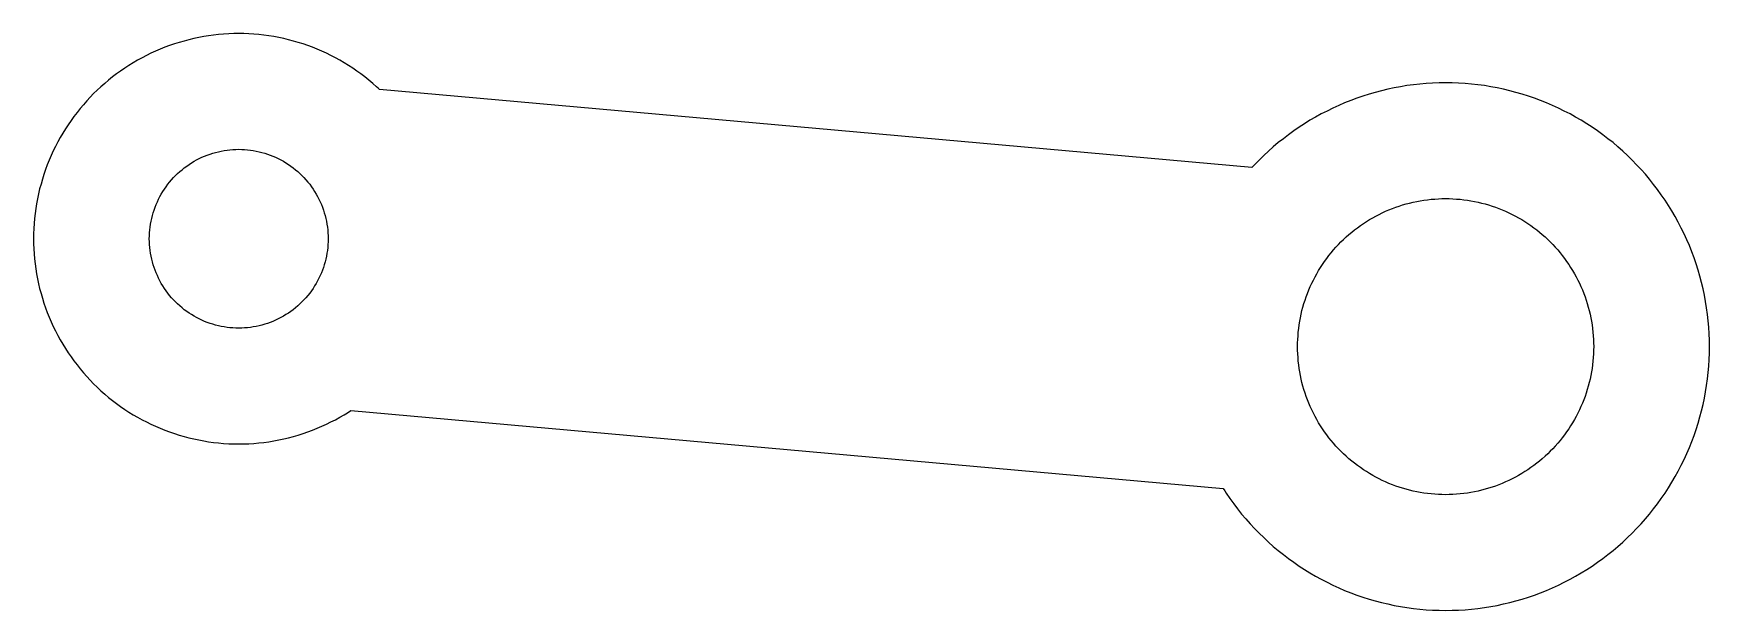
# Model space of a CAD drawing. Header units: millimetres. Extents: x 76.5 to 133.7, y -136.1 to -116.4.
import ezdxf

# ---------------------------------------------------------------- set-up
doc = ezdxf.new("R2010")
doc.units = ezdxf.units.MM
doc.layers.add('CUT', color=1, linetype='Continuous')

msp = doc.modelspace()

# ---------------------------------------------------------------- linework, layer by layer
at = {"layer": 'CUT'}
for points in [[(133.179, -130.132), (133.248, -129.922), (133.317, -129.713), (133.376, -129.5), (133.435, -129.287), (133.484, -129.072), (133.532, -128.856), (133.57, -128.638), (133.608, -128.421), (133.635, -128.202), (133.662, -127.982), (133.678, -127.762), (133.694, -127.542), (133.7, -127.321), (133.705, -127.1), (133.7, -126.879), (133.694, -126.659), (133.678, -126.438), (133.662, -126.218), (133.635, -125.999), (133.608, -125.78), (133.57, -125.562), (133.532, -125.344), (133.484, -125.129), (133.435, -124.913), (133.376, -124.701), (133.317, -124.488), (133.248, -124.278), (133.179, -124.068), (133.099, -123.862), (133.02, -123.656), (132.93, -123.454), (132.841, -123.252), (132.742, -123.055), (132.642, -122.858), (132.533, -122.665), (132.425, -122.473), (132.306, -122.287), (132.188, -122.1), (132.061, -121.919), (131.934, -121.739), (131.798, -121.565), (131.662, -121.391), (131.518, -121.223), (131.374, -121.056), (131.221, -120.896), (131.069, -120.736), (130.909, -120.584), (130.749, -120.432), (130.582, -120.287), (130.415, -120.143), (130.24, -120.007), (130.066, -119.871), (129.886, -119.744), (129.705, -119.617), (129.519, -119.499), (129.332, -119.381), (129.14, -119.272), (128.948, -119.163), (128.75, -119.064), (128.553, -118.964), (128.351, -118.875), (128.149, -118.785), (127.943, -118.706), (127.737, -118.626), (127.527, -118.557), (127.318, -118.488), (127.105, -118.429), (126.892, -118.37), (126.676, -118.322), (126.461, -118.273), (126.243, -118.235), (126.026, -118.198), (125.806, -118.171), (125.587, -118.144), (125.367, -118.127), (125.147, -118.111), (124.926, -118.106), (124.705, -118.1), (124.484, -118.106), (124.263, -118.111), (124.043, -118.127), (123.823, -118.144), (123.604, -118.171), (123.384, -118.198), (123.167, -118.235), (122.949, -118.273), (122.734, -118.322), (122.518, -118.37), (122.305, -118.429), (122.092, -118.488), (121.883, -118.557), (121.673, -118.626), (121.467, -118.706), (121.261, -118.785), (121.059, -118.875), (120.857, -118.964), (120.66, -119.064), (120.462, -119.163), (120.27, -119.272), (120.078, -119.381), (119.891, -119.499), (119.705, -119.617), (119.524, -119.744), (119.344, -119.871), (119.17, -120.007), (118.995, -120.143), (118.828, -120.287), (118.661, -120.432), (118.501, -120.584), (118.341, -120.736), (118.221, -120.862), (118.101, -120.988), (103.221, -119.657), (88.34, -118.327), (88.291, -118.28), (88.241, -118.233), (88.111, -118.121), (87.981, -118.009), (87.846, -117.903), (87.71, -117.797), (87.57, -117.699), (87.429, -117.6), (87.284, -117.508), (87.139, -117.416), (86.99, -117.331), (86.84, -117.247), (86.687, -117.169), (86.533, -117.092), (86.376, -117.022), (86.219, -116.953), (86.059, -116.891), (85.899, -116.829), (85.735, -116.775), (85.572, -116.721), (85.407, -116.676), (85.241, -116.63), (85.074, -116.592), (84.906, -116.554), (84.737, -116.525), (84.567, -116.496), (84.397, -116.475), (84.227, -116.454), (84.055, -116.441), (83.884, -116.428), (83.712, -116.424), (83.54, -116.42), (83.369, -116.424), (83.197, -116.428), (83.026, -116.441), (82.854, -116.454), (82.684, -116.475), (82.513, -116.496), (82.344, -116.525), (82.175, -116.554), (82.007, -116.592), (81.84, -116.63), (81.674, -116.676), (81.508, -116.721), (81.345, -116.775), (81.182, -116.829), (81.022, -116.891), (80.862, -116.953), (80.705, -117.022), (80.547, -117.092), (80.394, -117.169), (80.241, -117.247), (80.091, -117.331), (79.942, -117.416), (79.797, -117.508), (79.651, -117.6), (79.511, -117.699), (79.37, -117.797), (79.235, -117.903), (79.1, -118.009), (78.97, -118.121), (78.839, -118.233), (78.715, -118.352), (78.591, -118.47), (78.472, -118.595), (78.354, -118.719), (78.242, -118.849), (78.129, -118.979), (78.024, -119.115), (77.918, -119.25), (77.819, -119.391), (77.72, -119.531), (77.628, -119.676), (77.536, -119.821), (77.452, -119.971), (77.367, -120.12), (77.29, -120.274), (77.212, -120.427), (77.143, -120.584), (77.073, -120.741), (77.011, -120.901), (76.95, -121.062), (76.896, -121.225), (76.842, -121.388), (76.796, -121.554), (76.75, -121.719), (76.713, -121.887), (76.675, -122.054), (76.646, -122.224), (76.616, -122.393), (76.595, -122.563), (76.574, -122.734), (76.561, -122.905), (76.549, -123.076), (76.545, -123.248), (76.54, -123.42), (76.545, -123.592), (76.549, -123.763), (76.561, -123.935), (76.574, -124.106), (76.595, -124.277), (76.616, -124.447), (76.646, -124.616), (76.675, -124.786), (76.713, -124.953), (76.75, -125.121), (76.796, -125.286), (76.842, -125.452), (76.896, -125.615), (76.95, -125.778), (77.011, -125.938), (77.073, -126.099), (77.143, -126.256), (77.212, -126.413), (77.29, -126.566), (77.367, -126.72), (77.452, -126.869), (77.536, -127.019), (77.628, -127.164), (77.72, -127.309), (77.819, -127.449), (77.918, -127.59), (78.024, -127.725), (78.129, -127.861), (78.242, -127.991), (78.354, -128.121), (78.472, -128.245), (78.591, -128.37), (78.715, -128.488), (78.839, -128.607), (78.97, -128.719), (79.1, -128.831), (79.235, -128.937), (79.37, -129.042), (79.511, -129.141), (79.651, -129.24), (79.797, -129.332), (79.942, -129.424), (80.091, -129.509), (80.241, -129.593), (80.394, -129.671), (80.547, -129.748), (80.705, -129.817), (80.862, -129.887), (81.022, -129.949), (81.182, -130.011), (81.345, -130.065), (81.508, -130.119), (81.674, -130.164), (81.84, -130.21), (82.007, -130.248), (82.175, -130.285), (82.344, -130.315), (82.513, -130.344), (82.684, -130.365), (82.854, -130.386), (83.026, -130.399), (83.197, -130.412), (83.369, -130.416), (83.54, -130.42), (83.712, -130.416), (83.884, -130.412), (84.055, -130.399), (84.227, -130.386), (84.397, -130.365), (84.567, -130.344), (84.737, -130.315), (84.906, -130.285), (85.074, -130.248), (85.241, -130.21), (85.407, -130.164), (85.572, -130.119), (85.735, -130.065), (85.899, -130.011), (86.059, -129.949), (86.219, -129.887), (86.376, -129.817), (86.533, -129.748), (86.687, -129.671), (86.84, -129.593), (86.99, -129.509), (87.139, -129.424), (87.25, -129.354), (87.361, -129.283), (102.242, -130.614), (117.123, -131.944), (117.172, -132.022), (117.222, -132.1), (117.349, -132.281), (117.476, -132.461), (117.612, -132.636), (117.748, -132.81), (117.892, -132.977), (118.036, -133.144), (118.189, -133.304), (118.341, -133.464), (118.501, -133.616), (118.661, -133.769), (118.828, -133.913), (118.995, -134.057), (119.17, -134.193), (119.344, -134.329), (119.524, -134.456), (119.705, -134.583), (119.891, -134.702), (120.078, -134.82), (120.27, -134.929), (120.462, -135.037), (120.66, -135.137), (120.857, -135.236), (121.059, -135.326), (121.261, -135.415), (121.467, -135.495), (121.673, -135.574), (121.883, -135.643), (122.092, -135.713), (122.305, -135.772), (122.518, -135.83), (122.734, -135.879), (122.949, -135.927), (123.167, -135.965), (123.384, -136.003), (123.604, -136.03), (123.823, -136.057), (124.043, -136.073), (124.263, -136.089), (124.484, -136.095), (124.705, -136.1), (124.926, -136.095), (125.147, -136.089), (125.367, -136.073), (125.587, -136.057), (125.806, -136.03), (126.026, -136.003), (126.243, -135.965), (126.461, -135.927), (126.676, -135.879), (126.892, -135.83), (127.105, -135.772), (127.318, -135.713), (127.527, -135.643), (127.737, -135.574), (127.943, -135.495), (128.149, -135.415), (128.351, -135.326), (128.553, -135.236), (128.75, -135.137), (128.948, -135.037), (129.14, -134.929), (129.332, -134.82), (129.519, -134.702), (129.705, -134.583), (129.886, -134.456), (130.066, -134.329), (130.24, -134.193), (130.415, -134.057), (130.582, -133.913), (130.749, -133.769), (130.909, -133.616), (131.069, -133.464), (131.221, -133.304), (131.374, -133.144), (131.518, -132.977), (131.662, -132.81), (131.798, -132.636), (131.934, -132.461), (132.061, -132.281), (132.188, -132.1), (132.306, -131.914), (132.425, -131.727), (132.533, -131.535), (132.642, -131.343), (132.742, -131.145), (132.841, -130.948), (132.93, -130.746), (133.02, -130.544), (133.099, -130.338), (133.179, -130.132)], [(83.441, -120.373), (83.54, -120.37), (83.64, -120.373), (83.74, -120.376), (83.839, -120.386), (83.938, -120.396), (84.037, -120.412), (84.135, -120.429), (84.233, -120.451), (84.33, -120.474), (84.425, -120.503), (84.521, -120.532), (84.614, -120.567), (84.708, -120.602), (84.798, -120.643), (84.889, -120.684), (84.977, -120.732), (85.065, -120.779), (85.15, -120.831), (85.235, -120.884), (85.316, -120.942), (85.397, -121), (85.474, -121.064), (85.551, -121.127), (85.624, -121.195), (85.697, -121.263), (85.765, -121.336), (85.833, -121.409), (85.897, -121.486), (85.96, -121.563), (86.018, -121.644), (86.076, -121.725), (86.129, -121.81), (86.182, -121.895), (86.229, -121.983), (86.276, -122.071), (86.317, -122.162), (86.358, -122.253), (86.393, -122.346), (86.429, -122.44), (86.457, -122.535), (86.486, -122.631), (86.509, -122.728), (86.532, -122.825), (86.548, -122.923), (86.564, -123.022), (86.574, -123.121), (86.584, -123.22), (86.587, -123.32), (86.59, -123.42), (86.587, -123.52), (86.584, -123.619), (86.574, -123.719), (86.564, -123.818), (86.548, -123.917), (86.532, -124.015), (86.509, -124.112), (86.486, -124.209), (86.457, -124.305), (86.429, -124.4), (86.393, -124.494), (86.358, -124.587), (86.317, -124.678), (86.276, -124.769), (86.229, -124.857), (86.182, -124.945), (86.129, -125.03), (86.076, -125.114), (86.018, -125.196), (85.96, -125.277), (85.897, -125.354), (85.833, -125.431), (85.765, -125.504), (85.697, -125.577), (85.624, -125.645), (85.551, -125.713), (85.474, -125.776), (85.397, -125.84), (85.316, -125.898), (85.235, -125.956), (85.15, -126.009), (85.065, -126.061), (84.977, -126.108), (84.889, -126.155), (84.798, -126.197), (84.708, -126.238), (84.614, -126.273), (84.521, -126.308), (84.425, -126.337), (84.33, -126.366), (84.233, -126.389), (84.135, -126.411), (84.037, -126.428), (83.938, -126.444), (83.839, -126.454), (83.74, -126.463), (83.64, -126.467), (83.54, -126.47), (83.441, -126.467), (83.341, -126.463), (83.242, -126.454), (83.142, -126.444), (83.044, -126.428), (82.945, -126.411), (82.848, -126.389), (82.751, -126.366), (82.655, -126.337), (82.56, -126.308), (82.467, -126.273), (82.373, -126.238), (82.282, -126.197), (82.191, -126.155), (82.103, -126.108), (82.015, -126.061), (81.931, -126.009), (81.846, -125.956), (81.765, -125.898), (81.684, -125.84), (81.607, -125.776), (81.529, -125.713), (81.457, -125.645), (81.384, -125.577), (81.315, -125.504), (81.247, -125.431), (81.184, -125.354), (81.121, -125.277), (81.063, -125.196), (81.004, -125.114), (80.952, -125.03), (80.899, -124.945), (80.852, -124.857), (80.805, -124.769), (80.764, -124.678), (80.723, -124.587), (80.687, -124.494), (80.652, -124.4), (80.623, -124.305), (80.594, -124.209), (80.572, -124.112), (80.549, -124.015), (80.533, -123.917), (80.516, -123.818), (80.507, -123.719), (80.497, -123.619), (80.494, -123.52), (80.49, -123.42), (80.494, -123.32), (80.497, -123.22), (80.507, -123.121), (80.516, -123.022), (80.533, -122.923), (80.549, -122.825), (80.572, -122.728), (80.594, -122.631), (80.623, -122.535), (80.652, -122.44), (80.687, -122.346), (80.723, -122.253), (80.764, -122.162), (80.805, -122.071), (80.852, -121.983), (80.899, -121.895), (80.952, -121.81), (81.004, -121.725), (81.063, -121.644), (81.121, -121.563), (81.184, -121.486), (81.247, -121.409), (81.315, -121.336), (81.384, -121.263), (81.457, -121.195), (81.529, -121.127), (81.607, -121.064), (81.684, -121), (81.765, -120.942), (81.846, -120.884), (81.931, -120.831), (82.015, -120.779), (82.103, -120.732), (82.191, -120.684), (82.282, -120.643), (82.373, -120.602), (82.467, -120.567), (82.56, -120.532), (82.655, -120.503), (82.751, -120.474), (82.848, -120.451), (82.945, -120.429), (83.044, -120.412), (83.142, -120.396), (83.242, -120.386), (83.341, -120.376), (83.441, -120.373)], [(128.97, -129.801), (128.904, -129.906), (128.833, -130.007), (128.761, -130.108), (128.685, -130.206), (128.609, -130.304), (128.528, -130.398), (128.447, -130.492), (128.361, -130.581), (128.276, -130.671), (128.186, -130.757), (128.096, -130.842), (128.003, -130.923), (127.909, -131.004), (127.811, -131.08), (127.713, -131.156), (127.612, -131.228), (127.511, -131.299), (127.406, -131.365), (127.301, -131.432), (127.193, -131.493), (127.086, -131.554), (126.975, -131.61), (126.864, -131.665), (126.751, -131.716), (126.638, -131.766), (126.522, -131.81), (126.406, -131.855), (126.289, -131.894), (126.171, -131.933), (126.052, -131.966), (125.932, -131.999), (125.811, -132.026), (125.69, -132.053), (125.568, -132.074), (125.446, -132.096), (125.323, -132.111), (125.2, -132.126), (125.076, -132.135), (124.953, -132.144), (124.829, -132.147), (124.705, -132.15), (124.581, -132.147), (124.457, -132.144), (124.334, -132.135), (124.21, -132.126), (124.087, -132.111), (123.964, -132.096), (123.842, -132.074), (123.72, -132.053), (123.599, -132.026), (123.478, -131.999), (123.359, -131.966), (123.239, -131.933), (123.121, -131.894), (123.004, -131.855), (122.888, -131.81), (122.772, -131.766), (122.659, -131.716), (122.546, -131.665), (122.435, -131.61), (122.324, -131.554), (122.217, -131.493), (122.109, -131.432), (122.004, -131.365), (121.899, -131.299), (121.798, -131.228), (121.697, -131.156), (121.599, -131.08), (121.501, -131.004), (121.407, -130.923), (121.314, -130.842), (121.224, -130.757), (121.134, -130.671), (121.049, -130.581), (120.963, -130.492), (120.882, -130.398), (120.801, -130.304), (120.725, -130.206), (120.649, -130.108), (120.577, -130.007), (120.506, -129.906), (120.44, -129.801), (120.373, -129.696), (120.312, -129.589), (120.251, -129.481), (120.196, -129.37), (120.14, -129.259), (120.09, -129.146), (120.039, -129.033), (119.995, -128.917), (119.95, -128.801), (119.911, -128.684), (119.872, -128.566), (119.839, -128.447), (119.806, -128.327), (119.779, -128.206), (119.752, -128.085), (119.731, -127.963), (119.71, -127.841), (119.694, -127.718), (119.679, -127.595), (119.67, -127.472), (119.661, -127.348), (119.658, -127.224), (119.655, -127.1), (119.658, -126.976), (119.661, -126.852), (119.67, -126.729), (119.679, -126.605), (119.694, -126.482), (119.71, -126.359), (119.731, -126.237), (119.752, -126.115), (119.779, -125.994), (119.806, -125.873), (119.839, -125.754), (119.872, -125.634), (119.911, -125.517), (119.95, -125.399), (119.995, -125.283), (120.039, -125.168), (120.09, -125.054), (120.14, -124.941), (120.196, -124.83), (120.251, -124.72), (120.312, -124.612), (120.373, -124.504), (120.44, -124.399), (120.506, -124.295), (120.577, -124.193), (120.649, -124.092), (120.725, -123.994), (120.801, -123.897), (120.882, -123.803), (120.963, -123.709), (121.049, -123.619), (121.134, -123.529), (121.224, -123.444), (121.314, -123.358), (121.407, -123.277), (121.501, -123.196), (121.599, -123.12), (121.697, -123.044), (121.798, -122.973), (121.899, -122.901), (122.004, -122.835), (122.109, -122.769), (122.217, -122.708), (122.324, -122.646), (122.435, -122.591), (122.546, -122.535), (122.659, -122.485), (122.772, -122.435), (122.888, -122.39), (123.004, -122.345), (123.121, -122.307), (123.239, -122.268), (123.359, -122.235), (123.478, -122.202), (123.599, -122.174), (123.72, -122.147), (123.842, -122.126), (123.964, -122.105), (124.087, -122.09), (124.21, -122.075), (124.334, -122.065), (124.457, -122.056), (124.581, -122.053), (124.705, -122.05), (124.829, -122.053), (124.953, -122.056), (125.076, -122.065), (125.2, -122.075), (125.323, -122.09), (125.446, -122.105), (125.568, -122.126), (125.69, -122.147), (125.811, -122.174), (125.932, -122.202), (126.052, -122.235), (126.171, -122.268), (126.289, -122.307), (126.406, -122.345), (126.522, -122.39), (126.638, -122.435), (126.751, -122.485), (126.864, -122.535), (126.975, -122.591), (127.086, -122.646), (127.193, -122.708), (127.301, -122.769), (127.406, -122.835), (127.511, -122.901), (127.612, -122.973), (127.713, -123.044), (127.811, -123.12), (127.909, -123.196), (128.003, -123.277), (128.096, -123.358), (128.186, -123.444), (128.276, -123.529), (128.361, -123.619), (128.447, -123.709), (128.528, -123.803), (128.609, -123.897), (128.685, -123.994), (128.761, -124.092), (128.833, -124.193), (128.904, -124.295), (128.97, -124.399), (129.037, -124.504), (129.098, -124.612), (129.159, -124.72), (129.214, -124.83), (129.27, -124.941), (129.32, -125.054), (129.371, -125.168), (129.415, -125.283), (129.46, -125.399), (129.499, -125.517), (129.538, -125.634), (129.571, -125.754), (129.604, -125.873), (129.631, -125.994), (129.658, -126.115), (129.679, -126.237), (129.7, -126.359), (129.716, -126.482), (129.731, -126.605), (129.74, -126.729), (129.749, -126.852), (129.752, -126.976), (129.755, -127.1), (129.752, -127.224), (129.749, -127.348), (129.74, -127.472), (129.731, -127.595), (129.716, -127.718), (129.7, -127.841), (129.679, -127.963), (129.658, -128.085), (129.631, -128.206), (129.604, -128.327), (129.571, -128.447), (129.538, -128.566), (129.499, -128.684), (129.46, -128.801), (129.415, -128.917), (129.371, -129.033), (129.32, -129.146), (129.27, -129.259), (129.214, -129.37), (129.159, -129.481), (129.098, -129.589), (129.037, -129.696), (128.97, -129.801)]]:
    msp.add_lwpolyline(points, close=True, dxfattribs=at)

doc.saveas('drawing.dxf')
